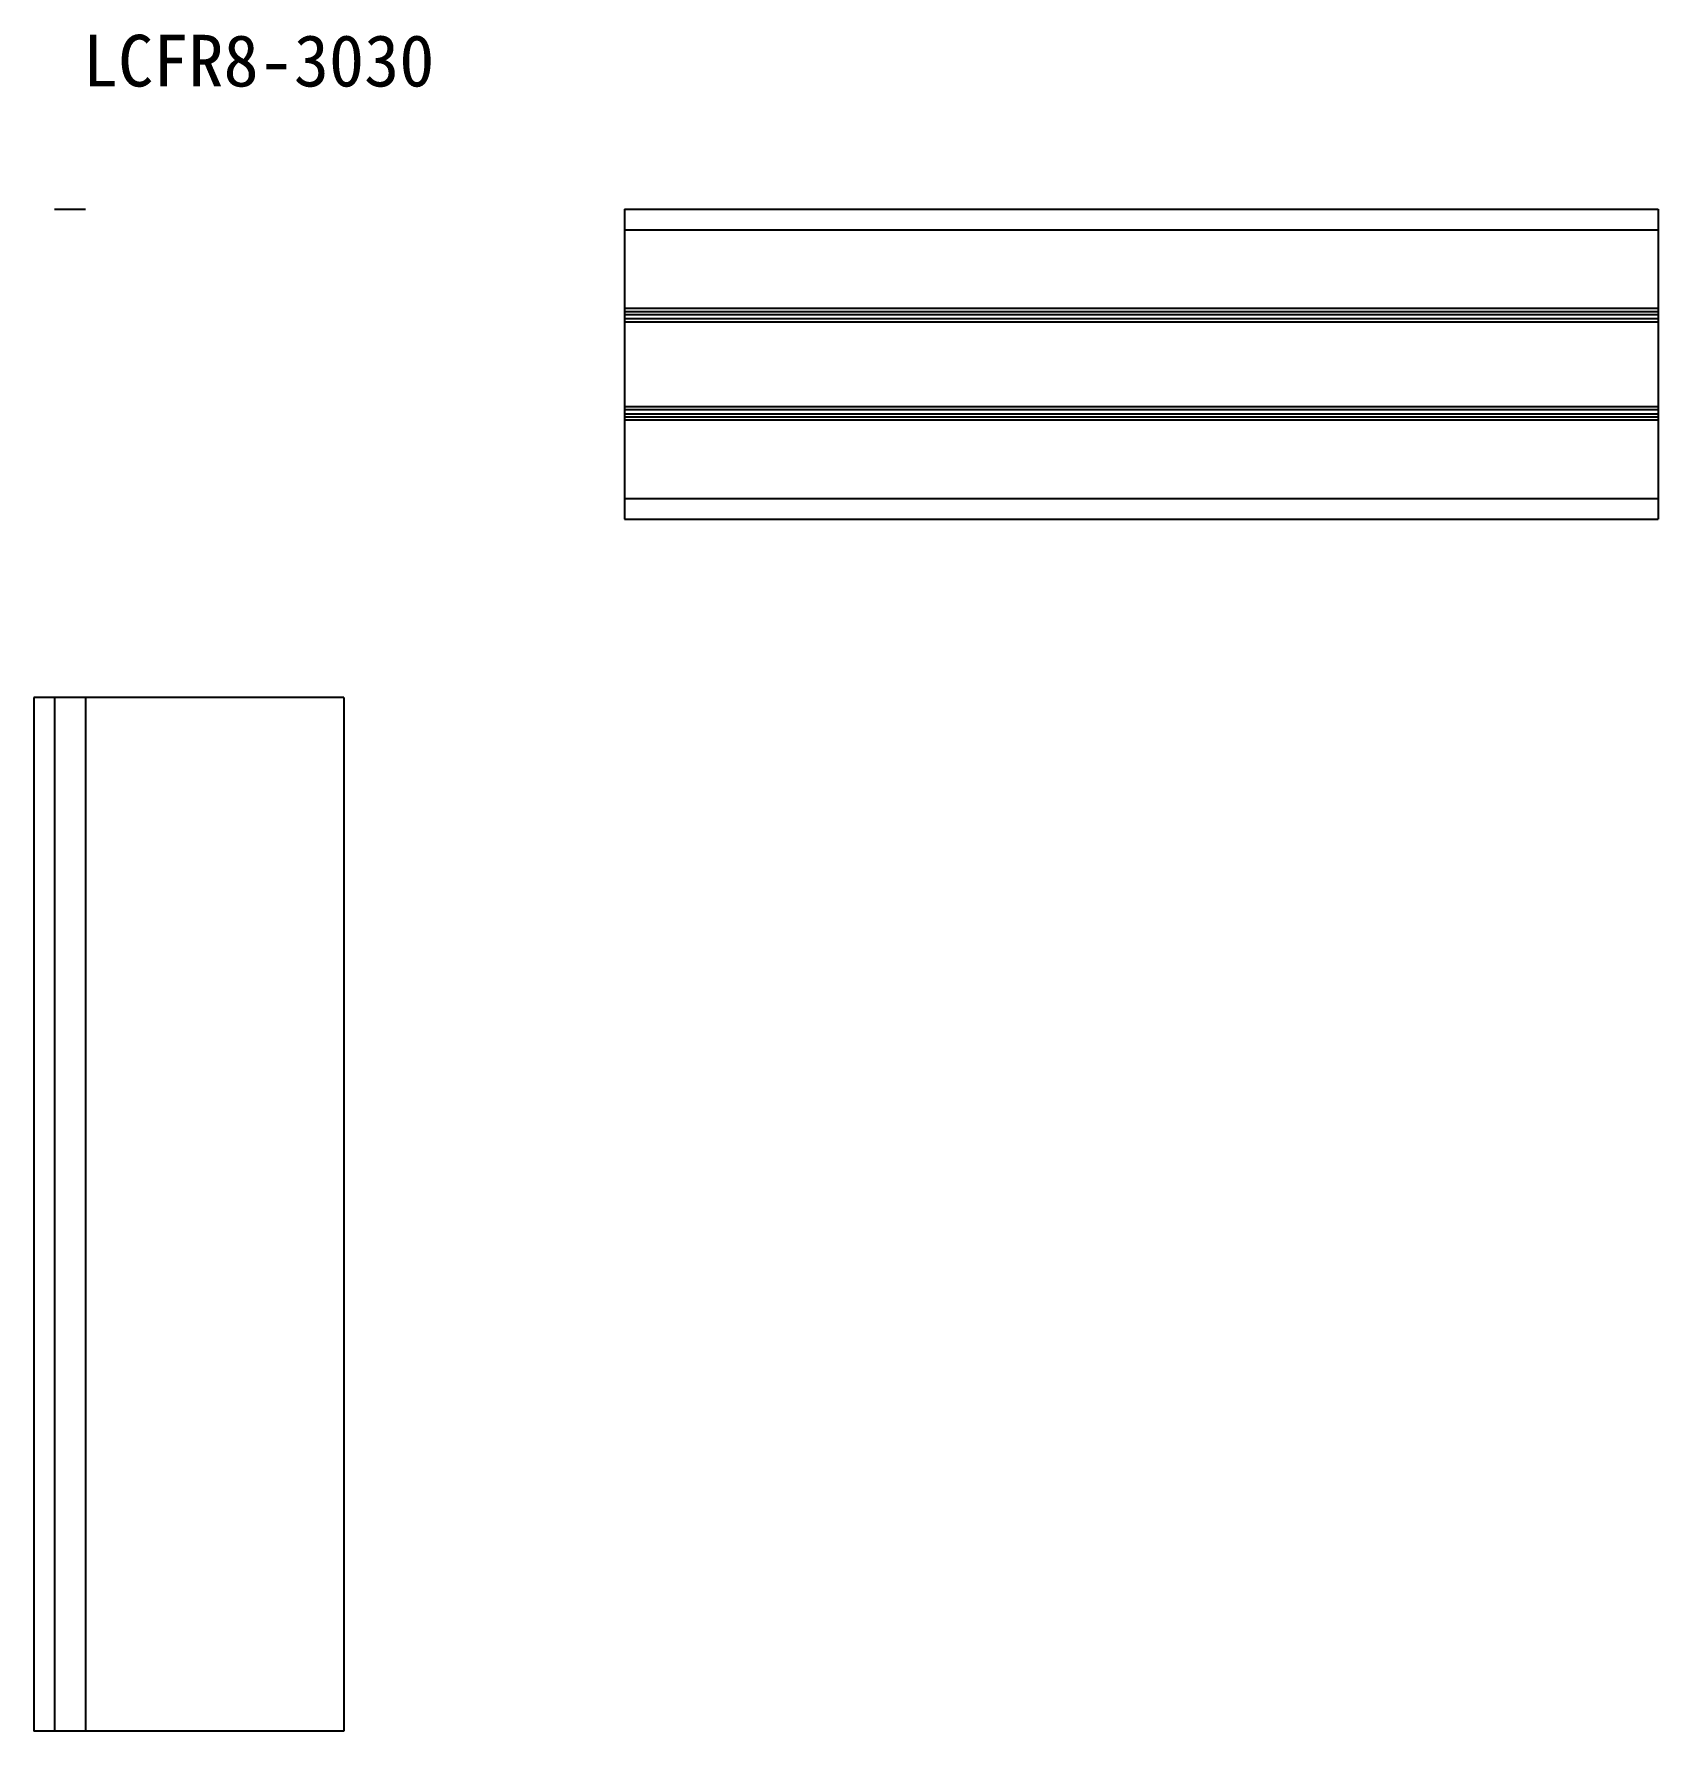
# Model space of a CAD drawing. Header units: millimetres. Extents: x 6 to 164, y -211 to -47.
import ezdxf

# ---------------------------------------------------------------- set-up
doc = ezdxf.new("R2010")
doc.units = ezdxf.units.MM
doc.styles.add('楷体', font='SimSun.ttf')

msp = doc.modelspace()

# ---------------------------------------------------------------- linework, layer by layer
for p, q in [((8.47, -63.9), (11.47, -63.9)), ((63.63, -63.9), (63.63, -93.9)), ((63.63, -63.9), (163.63, -63.9)), ((163.63, -63.9), (163.63, -93.9)), ((63.63, -65.9), (163.63, -65.9)), ((63.63, -73.5), (163.63, -73.5)), ((63.63, -73.8), (163.63, -73.8)), ((63.63, -74.1), (163.63, -74.1)), ((63.63, -74.5), (163.63, -74.5)), ((63.63, -74.8), (163.63, -74.8)), ((63.63, -83), (163.63, -83)), ((63.63, -83.3), (163.63, -83.3)), ((63.63, -83.7), (163.63, -83.7)), ((63.63, -84), (163.63, -84)), ((63.63, -84.3), (163.63, -84.3)), ((63.63, -91.9), (163.63, -91.9)), ((63.63, -93.9), (163.63, -93.9)), ((36.47, -111.16), (6.47, -111.16)), ((6.47, -111.16), (6.47, -211.16)), ((8.47, -111.16), (8.47, -211.16)), ((11.47, -111.16), (11.47, -211.16)), ((36.47, -111.16), (36.47, -211.16)), ((36.47, -211.16), (6.47, -211.16))]:
    msp.add_line(p, q)

# ---------------------------------------------------------------- texts
at = {"color": 1, "lineweight": 0, "insert": (11.21, -47.04), "char_height": 5, "width": 69.1022, "attachment_point": 1, "rotation": 360, "style": '楷体'}
msp.add_mtext('{\\fSimSun|b0|i0|c134|p2;\\C256;LCFR8-3030}', dxfattribs=at)

doc.saveas('drawing.dxf')
